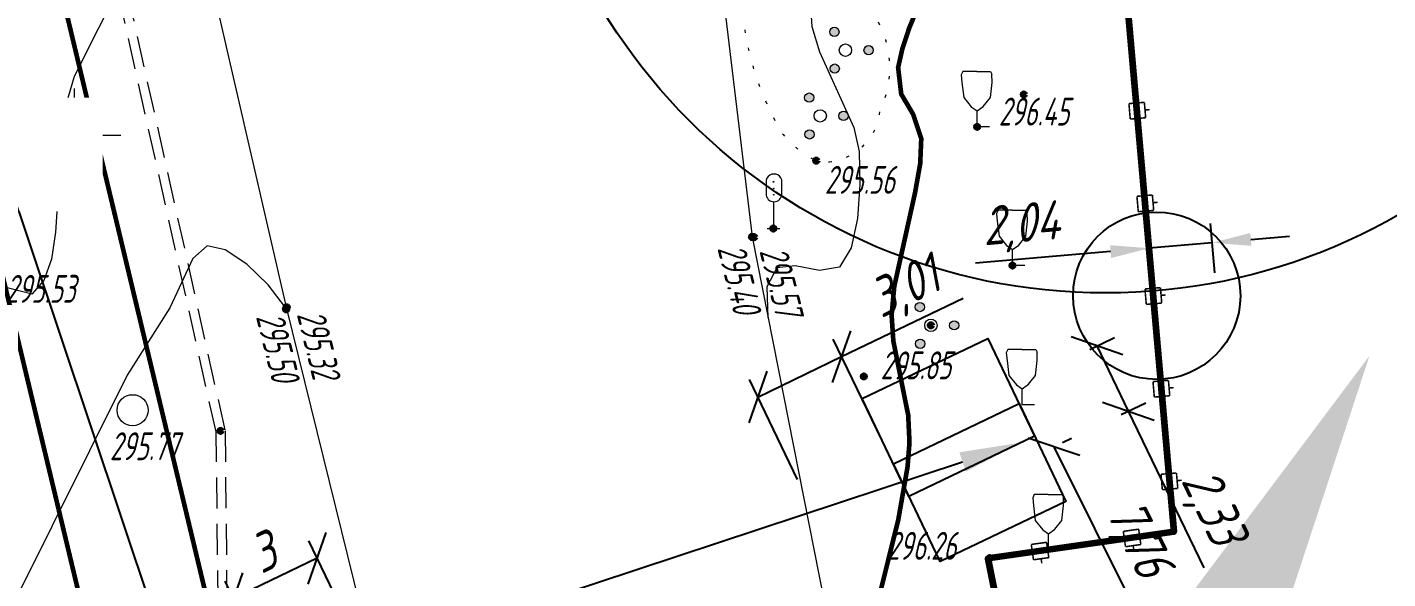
# Model space of a CAD drawing. Header units: metres. Extents: x 0 to 3282, y 0 to 1671.
# Drawn here: x 2087.04 to 2130.94, y 1331.11 to 1348.9 of the extents above; entities that cross this region are included whole.
import ezdxf
from ezdxf import colors
from ezdxf.entities.mleader import LeaderData, LeaderLine
from ezdxf.math import Vec2, Vec3

# ---------------------------------------------------------------- set-up
doc = ezdxf.new("R2010")
doc.units = ezdxf.units.M
doc.linetypes.add('71100000a', pattern=[1, 0, -1])
doc.linetypes.add('DASHEDX2', pattern=[1.5, 1, -0.5])
for name, color, linetype, lineweight, transparency in [('31252100', 7, 'Continuous', 18, 0.65), ('62143700', 7, 'Continuous', 18, 0.65), ('71100000', 7, 'Continuous', 18, 0.65), ('71133200', 7, 'Continuous', 18, 0.65), ('71211000', 7, 'Continuous', 18, 0.65), ('82212100', 7, 'Continuous', 18, 0.65), ('GEO_POINTS', 7, 'Continuous', 18, 0.65), ('Grid', 7, 'Continuous', 18, 0.65), ('Otm', 7, 'Continuous', 18, 0.65), ('R_Поверхность4_CNT-MAJ', 7, 'Continuous', 18, 0.65), ('R_Поверхность4_CNT-MIN', 7, 'Continuous', 18, 0.65), ('R_Поверхность5_CNT-MIN', 7, 'Continuous', 18, 0.65), ('Sit', 7, 'Continuous', 18, 0.65)]:
    doc.layers.add(name, color=color, linetype=linetype, lineweight=lineweight, transparency=transparency)
doc.layers.add('НВ текст', color=213, linetype='Continuous', lineweight=13)
doc.layers.add('Сети_К2.Метки', color=30, linetype='Continuous', lineweight=9)
doc.styles.add('eskd', font='ESKD1.shx', dxfattribs={"width": 1.2, "oblique": 15})
doc.styles.get("Standard").update_dxf_attribs({"font": 'GOST_0.TTF', "oblique": 15})
doc.linetypes.add('ПОДЗ_ЛИНИИ_СВЯЗИ', pattern='A,4.8,-0.2,[133,ltypeshp.shx,S=0.2,R=0,X=-0.2,Y=0],-0.2,4.8,-2', length=12)
doc.dimstyles.new('ISO-25', dxfattribs={"dimtxt": 2.5, "dimasz": 2.5, "dimexe": 1.25, "dimexo": 0.625, "dimtad": 1, "dimtxsty": 'Standard', "dimcen": 2.5, "dimadec": 0, "dimazin": 0, "dimtfac": 1, "dimtmove": 0, "dimatfit": 3, "dimfxl": 1, "dimarcsym": 0})
picture_1 = doc.add_image_def('image1.png', size_in_pixel=(630, 728))

# ---------------------------------------------------------------- blocks, each defined once
blk = doc.blocks.new('71133200')
for p, q in [((-0.924145, 3.560442), (-1.024145, 3.360442)), ((-0.024145, 3.560442), (-0.924145, 3.560442)), ((-0.024145, 3.560442), (0.875855, 3.560442)), ((0.875855, 3.560442), (0.958164, 3.395824)), ((-1.024145, 3.360442), (-0.977382, 2.864397)), ((-0.977382, 2.864397), (-0.861899, 1.88241)), ((0.861899, 1.88241), (0.975974, 2.864397)), ((0.975974, 2.864397), (0.958164, 3.395824)), ((-0.861899, 1.88241), (-0.374616, 1.28565)), ((0.401375, 1.321765), (0.861899, 1.88241)), ((-0.374616, 1.28565), (0, 1.039723)), ((0, 1.039723), (0.401375, 1.321765)), ((0, 0), (0, 1.039723)), ((0.8, 0), (0, 0))]:
    blk.add_line(p, q)
at = {"style": 'eskd', "oblique": 14.99997778}
blk.add_attdef('Z', (1.873004, -0.239356), '', height=2, dxfattribs=at)
blk = doc.blocks.new('62143700')
for p, q in [((0, 1.726), (0, 0)), ((-0.39, 0), (0.41, 0))]:
    blk.add_line(p, q)
for points in [[(0.55, 2.24), (0.55, 3.01, 1.009478), (-0.48, 2.98, 0.98)], [(-0.48, 2.98), (-0.48, 2.24, 1), (0.55, 2.24, -0.02)]]:
    blk.add_lwpolyline(points, format="xyb")
for centre in [(0, 3.01), (0.02, 2.58), (0.02, 2.18)]:
    blk.add_circle(centre, 0.02)
at = {"style": 'eskd', "oblique": 14.99998}
blk.add_attdef('Z', (1.024, -0.164), '', height=2, dxfattribs=at)
blk = doc.blocks.new('31252100a')
blk.add_circle((0, 0), 1)
blk = doc.blocks.new('71211000')
at = {"linetype": 'Continuous'}
h = blk.add_hatch(color=256, dxfattribs=at)
h.paths.add_polyline_path([(-0.39, -1.19, 1), (-0.99, -1.19, 1)])
h.paths.add_polyline_path([(-0.41, 1.18, 1), (-1.01, 1.18, 1)])
h.paths.add_polyline_path([(1.2, 0, 1), (1.8, 0, 1)])
for centre, radius in [((-0.71, 1.18), 0.3), ((0, 0), 0.4), ((1.5, 0), 0.3), ((-0.69, -1.19), 0.3)]:
    blk.add_circle(centre, radius)
blk = doc.blocks.new('GRID')
at = {"layer": 'Grid', "color": 104}
blk.add_line((-1.5, 0), (1.5, 0), dxfattribs=at)
for points in [[(0, 0), (0, 1.5)], [(0, 0), (0, -1.5)]]:
    blk.add_lwpolyline(points, dxfattribs=at)
blk = doc.blocks.new('*U92')
at = {"layer": '82212100', "linetype": 'Continuous', "ltscale": 0.5}
for points in [[(5192534.298, 4968950.809, 1), (5192534.302, 4968950.759, 1)], [(5192534.557, 4968947.82, 1), (5192534.561, 4968947.77, 1)], [(5192534.816, 4968944.832, 1), (5192534.82, 4968944.782, 1)], [(5192535.075, 4968941.843, 1), (5192535.079, 4968941.793, 1)], [(5192535.334, 4968938.854, 1), (5192535.338, 4968938.804, 1)], [(5192534.157, 4968937.007, 1), (5192534.107, 4968937, 1)], [(5192531.187, 4968936.584, 1), (5192531.137, 4968936.577, 1)]]:
    blk.add_hatch(color=256, dxfattribs=at).paths.add_polyline_path(points, flags=0)
for points in [[(5192534.279, 4968951.033, 0.1, 0.1, 0), (5192534.063, 4968953.524, 0.1, 0.1, 0)], [(5192534.538, 4968948.044, 0.1, 0.1, 0), (5192534.322, 4968950.535, 0.1, 0.1, 0)], [(5192534.797, 4968945.056, 0.1, 0.1, 0), (5192534.581, 4968947.546, 0.1, 0.1, 0)], [(5192535.056, 4968942.067, 0.1, 0.1, 0), (5192534.84, 4968944.558, 0.1, 0.1, 0)], [(5192535.315, 4968939.078, 0.1, 0.1, 0), (5192535.099, 4968941.569, 0.1, 0.1, 0)], [(5192534.38, 4968937.038, 0.1, 0.1, 0), (5192535.478, 4968937.194, 0.1, 0.1, 0), (5192535.358, 4968938.58, 0, 0, 0)], [(5192531.409, 4968936.616, 0.1, 0.1, 0), (5192533.885, 4968936.968, 0.1, 0.1, 0)], [(5192529.753, 4968935.261, 0.1, 0.1, 0), (5192529.538, 4968936.35, 0.1, 0.1, 0), (5192530.914, 4968936.546, 0, 0, 0)]]:
    blk.add_lwpolyline(points, format="xyseb", dxfattribs=at)
at = {"layer": '82212100', "linetype": 'Continuous', "ltscale": 0.5, "const_width": 0.05}
for points in [[(5192534.03, 4968951.012), (5192534.528, 4968951.055)], [(5192534.073, 4968950.514), (5192534.03, 4968951.012)], [(5192534.528, 4968951.055), (5192534.571, 4968950.557)], [(5192534.549, 4968950.806), (5192534.699, 4968950.819)], [(5192534.571, 4968950.557), (5192534.073, 4968950.514)], [(5192534.289, 4968948.023), (5192534.787, 4968948.066)], [(5192534.332, 4968947.525), (5192534.289, 4968948.023)], [(5192534.787, 4968948.066), (5192534.83, 4968947.568)], [(5192534.808, 4968947.817), (5192534.958, 4968947.83)], [(5192534.83, 4968947.568), (5192534.332, 4968947.525)], [(5192534.548, 4968945.034), (5192535.046, 4968945.077)], [(5192534.591, 4968944.536), (5192534.548, 4968945.034)], [(5192535.046, 4968945.077), (5192535.089, 4968944.579)], [(5192535.067, 4968944.828), (5192535.217, 4968944.841)], [(5192535.089, 4968944.579), (5192534.591, 4968944.536)], [(5192534.807, 4968942.045), (5192535.305, 4968942.088)], [(5192534.85, 4968941.547), (5192534.807, 4968942.045)], [(5192535.305, 4968942.088), (5192535.348, 4968941.59)], [(5192535.348, 4968941.59), (5192534.85, 4968941.547)], [(5192535.326, 4968941.839), (5192535.476, 4968941.852)], [(5192535.066, 4968939.056), (5192535.564, 4968939.1)], [(5192535.109, 4968938.558), (5192535.066, 4968939.056)], [(5192535.564, 4968939.1), (5192535.607, 4968938.602)], [(5192535.607, 4968938.602), (5192535.109, 4968938.558)], [(5192535.585, 4968938.851), (5192535.735, 4968938.864)], [(5192533.849, 4968937.215), (5192534.344, 4968937.286)], [(5192533.92, 4968936.72), (5192533.849, 4968937.215)], [(5192534.344, 4968937.286), (5192534.415, 4968936.791)], [(5192530.879, 4968936.793), (5192531.374, 4968936.863)], [(5192530.95, 4968936.298), (5192530.879, 4968936.793)], [(5192531.374, 4968936.863), (5192531.445, 4968936.368)], [(5192534.415, 4968936.791), (5192533.92, 4968936.72)], [(5192534.167, 4968936.756), (5192534.188, 4968936.607)], [(5192531.445, 4968936.368), (5192530.95, 4968936.298)], [(5192531.197, 4968936.333), (5192531.218, 4968936.185)]]:
    blk.add_lwpolyline(points, dxfattribs=at)
blk = doc.blocks.new('*D97')
at = {"layer": 'Defpoints', "color": 0, "transparency": 16777216}
for p in [(2123.244, 1341.77), (2125.391, 1340.662), (2123.355, 1340.486)]:
    blk.add_point(p, dxfattribs=at)
at = {"layer": 'Сети_К2.Метки', "color": 0, "lineweight": -2, "transparency": 16777216}
for p, q in [((2123.328, 1340.797), (2123.19, 1342.392)), ((2125.364, 1340.974), (2125.225, 1342.569)), ((2125.279, 1341.946), (2123.244, 1341.77)), ((2126.525, 1342.054), (2127.77, 1342.162)), ((2121.998, 1341.662), (2117.64, 1341.284))]:
    blk.add_line(p, q, dxfattribs=at)
at = {"layer": 'Сети_К2.Метки', "color": 0, "transparency": 16777216}
for points in [[(2126.507, 1342.262), (2126.543, 1341.846), (2125.279, 1341.946)], [(2121.98, 1341.869), (2122.016, 1341.454), (2123.244, 1341.77)]]:
    blk.add_solid(points, dxfattribs=at)
at = {"layer": 'Сети_К2.Метки', "color": 0, "lineweight": -2, "transparency": 16777216, "insert": (2119.107, 1342.446), "char_height": 1.25, "attachment_point": 5, "rotation": 4.9528}
blk.add_mtext('2,04', dxfattribs=at)
blk = doc.blocks.new('_Oblique')
at = {"color": 0, "linetype": 'ByBlock', "lineweight": -2}
blk.add_line((-0.5, -0.5), (0.5, 0.5), dxfattribs=at)
blk = doc.blocks.new('*D130')
at = {"color": 0, "lineweight": -2, "transparency": 16777216}
for p, q in [((2121.324, 1338.505), (2122.12, 1338.889)), ((2121.557, 1338.618), (2122.57, 1336.515)), ((2122.337, 1336.403), (2123.133, 1336.787)), ((2122.57, 1336.515), (2125.005, 1331.458))]:
    blk.add_line(p, q, dxfattribs=at)
at = {"layer": 'Defpoints', "color": 0, "transparency": 16777216}
for p in [(2121.043, 1338.37), (2121.557, 1338.618), (2122.055, 1336.268)]:
    blk.add_point(p, dxfattribs=at)
at = {"color": 0, "lineweight": -2, "transparency": 16777216, "xscale": 1.25, "yscale": 1.25, "zscale": 1.25}
for p, rotation in [((2121.557, 1338.618), 115.717414046647), ((2122.57, 1336.515), 295.717414046647)]:
    blk.add_blockref('_Oblique', p, dxfattribs=dict(at, rotation=rotation))
at = {"color": 0, "transparency": 16777216, "insert": (2125.223, 1333.384), "char_height": 1.25, "attachment_point": 5, "rotation": 295.7174}
blk.add_mtext('2,33', dxfattribs=at)
blk = doc.blocks.new('*D167')
at = {"color": 0, "lineweight": -2, "transparency": 16777216}
for p, q in [((2123.637, 1328.419), (2120.172, 1335.36)), ((2120.451, 1335.5), (2120.731, 1335.64)), ((2123.917, 1328.558), (2124.196, 1328.698))]:
    blk.add_line(p, q, dxfattribs=at)
at = {"layer": 'Defpoints', "color": 0, "transparency": 16777216}
for p in [(2120.172, 1335.36), (2120.172, 1335.36), (2123.637, 1328.419)]:
    blk.add_point(p, dxfattribs=at)
at = {"color": 0, "lineweight": -2, "transparency": 16777216, "xscale": 1.25, "yscale": 1.25, "zscale": 1.25}
for p, rotation in [((2120.172, 1335.36), 116.5278110175892), ((2123.637, 1328.419), 296.5278110175892)]:
    blk.add_blockref('_Oblique', p, dxfattribs=dict(at, rotation=rotation))
at = {"color": 0, "transparency": 16777216, "insert": (2122.827, 1332.35), "char_height": 1.25, "attachment_point": 5, "rotation": 296.5278}
blk.add_mtext('7,76', dxfattribs=at)
blk = doc.blocks.new('*D179')
at = {"color": 0, "lineweight": -2, "transparency": 16777216}
for p, q in [((2113.319, 1338.274), (2117.241, 1340.162)), ((2114.6, 1335.614), (2113.048, 1338.837)), ((2110.611, 1336.969), (2113.319, 1338.274)), ((2111.892, 1334.309), (2110.34, 1337.532))]:
    blk.add_line(p, q, dxfattribs=at)
at = {"layer": 'Defpoints', "color": 0, "transparency": 16777216}
for p in [(2113.319, 1338.274), (2114.736, 1335.332), (2112.028, 1334.028)]:
    blk.add_point(p, dxfattribs=at)
at = {"color": 0, "lineweight": -2, "transparency": 16777216, "xscale": 1.25, "yscale": 1.25, "zscale": 1.25}
for p, rotation in [((2113.319, 1338.274), 25.71741404582043), ((2110.611, 1336.969), 205.7174140458204)]:
    blk.add_blockref('_Oblique', p, dxfattribs=dict(at, rotation=rotation))
at = {"color": 0, "transparency": 16777216, "insert": (2115.396, 1340.418), "char_height": 1.25, "attachment_point": 5, "rotation": 25.7174}
blk.add_mtext('3,01', dxfattribs=at)
blk = doc.blocks.new('*D180')
at = {"color": 0, "lineweight": -2, "transparency": 16777216}
for p, q in [((2098.32, 1327.772), (2096.123, 1332.334)), ((2096.394, 1331.771), (2093.691, 1330.469)), ((2095.617, 1326.471), (2093.42, 1331.032))]:
    blk.add_line(p, q, dxfattribs=at)
at = {"layer": 'Defpoints', "color": 0, "transparency": 16777216}
for p in [(2093.691, 1330.469), (2098.456, 1327.491), (2095.753, 1326.189)]:
    blk.add_point(p, dxfattribs=at)
at = {"color": 0, "lineweight": -2, "transparency": 16777216, "xscale": 1.25, "yscale": 1.25, "zscale": 1.25}
for p, rotation in [((2096.394, 1331.771), 25.71741404663183), ((2093.691, 1330.469), 205.7174140466318)]:
    blk.add_blockref('_Oblique', p, dxfattribs=dict(at, rotation=rotation))
at = {"color": 0, "transparency": 16777216, "insert": (2094.636, 1331.965), "char_height": 1.25, "attachment_point": 5, "rotation": 25.7174}
blk.add_mtext('3', dxfattribs=at)

msp = doc.modelspace()

# ---------------------------------------------------------------- linework, layer by layer
at = {"color": 192, "linetype": 'ПОДЗ_ЛИНИИ_СВЯЗИ', "lineweight": 60, "ltscale": 0.4, "const_width": 0.15, "elevation": 294.927, "flags": 128}
msp.add_lwpolyline([(2082.815, 1374.643), (2087.359, 1353.294), (2107.579, 1268.983), (2112.6, 1247.681)], dxfattribs=at)
at = {"color": 192, "linetype": 'ПОДЗ_ЛИНИИ_СВЯЗИ', "lineweight": 60, "ltscale": 0.4, "const_width": 0.15, "flags": 128}
msp.add_lwpolyline([(2078.904, 1373.881), (2083.448, 1352.533), (2103.668, 1268.222), (2108.69, 1246.919)], dxfattribs=at)
msp.add_lwpolyline([(2113.976, 1336.922), (2118.035, 1338.863), (2119.545, 1335.706), (2115.486, 1333.764)], close=True)
for centre, radius in [((2121.833, 1359.326), 19), ((2123.487, 1340.238), 2.7)]:
    msp.add_circle(centre, radius)
at = {"layer": '71100000', "linetype": '71100000a', "ltscale": 0.5, "elevation": 295.156, "flags": 128}
msp.add_lwpolyline([(2110.344, 1351.2, 0.101262), (2110.212, 1348.649, 0.092225), (2111.426, 1345.436, 0.102636), (2112.497, 1344.595, 0.17476), (2113.464, 1344.707, 0.282965), (2114.551, 1346.206, 0.27822), (2114.279, 1349.434, 0.365399), (2110.344, 1351.2, -7.364378)], format="xyb", dxfattribs=at)
at = {"layer": 'GEO_POINTS', "lineweight": 60}
for centre in [(2119.2, 1346.731, 296.294), (2117.689, 1345.686, 296.448), (2112.497, 1344.595, 295.561), (2111.114, 1342.407, 295.586), (2110.427, 1342.133, 295.405), (2110.496, 1342.127, 295.572), (2118.831, 1341.213, 296.04), (2095.391, 1339.799, 295.505), (2095.407, 1339.868, 295.319), (2116.199, 1339.283, 296.097), (2114.033, 1337.634, 295.854), (2093.274, 1335.879, 295.766), (2118.097, 1331.772, 296.256)]:
    msp.add_circle(centre, 0.06, dxfattribs=at)
at = {"layer": 'R_Поверхность4_CNT-MAJ', "color": 32, "const_width": 0.15, "elevation": 296, "flags": 128}
msp.add_lwpolyline([(2121.196, 1357.535), (2118.552, 1354.113), (2117.203, 1352.129), (2116.185, 1350.381), (2115.8, 1349.597), (2115.498, 1348.871), (2115.278, 1348.205), (2115.141, 1347.599), (2115.241, 1346.742), (2115.626, 1346.089), (2115.888, 1345.308), (2115.854, 1344.502), (2115.69, 1343.573), (2115.017, 1340.539), (2114.931, 1339.612), (2114.988, 1338.766), (2115.466, 1336.387), (2115.508, 1335.506), (2115.445, 1334.715), (2115.144, 1333.001), (2113.54, 1326.567)], dxfattribs=at)
at = {"layer": 'R_Поверхность4_CNT-MIN', "color": 32, "elevation": 295.5, "flags": 128}
msp.add_lwpolyline([(2114.656, 1359.151), (2114.494, 1358.519), (2114.696, 1357.679), (2115.264, 1355.728), (2115.387, 1354.797), (2115.06, 1353.956), (2114.487, 1353.117), (2113.117, 1351.433), (2112.576, 1350.586), (2112.3, 1349.731), (2112.351, 1348.925), (2112.602, 1348.106), (2113.711, 1345.662), (2113.88, 1344.886), (2113.91, 1343.826), (2113.835, 1342.732), (2113.626, 1341.784), (2113.254, 1341.162), (2112.609, 1341.053), (2111.814, 1341.201), (2111.222, 1341.142), (2110.899, 1340.524), (2110.941, 1339.529)], dxfattribs=at)
at = {"layer": 'R_Поверхность5_CNT-MIN', "color": 32, "flags": 128}
for points, elevation in [([(2092.282, 1352.9), (2091.857, 1352.744), (2091.326, 1352.214), (2090.731, 1351.408), (2090.115, 1350.419), (2088.555, 1347.307), (2088.297, 1346.426), (2088.151, 1345.421), (2087.95, 1342.288), (2087.816, 1341.412), (2087.576, 1340.725), (2087.187, 1340.289), (2084.836, 1340.895)], 295), ([(2095.376, 1339.861), (2094.81, 1340.592), (2094.119, 1341.258), (2093.425, 1341.723), (2092.845, 1341.849), (2092.378, 1341.434), (2091.637, 1339.844), (2090.257, 1337.68), (2069.663, 1296.334), (2066.267, 1285.775), (2065.417, 1284.09), (2064.309, 1282.486), (2063.187, 1281.259), (2061.878, 1280.091), (2060.414, 1278.973), (2057.132, 1276.847), (2046.584, 1270.69), (2039.698, 1265.741), (2038.101, 1263.774), (2037.526, 1263.174), (2036.891, 1262.654), (2036.109, 1262.294), (2034.312, 1261.886)], 295.5)]:
    msp.add_lwpolyline(points, dxfattribs=dict(at, elevation=elevation))
at = {"layer": 'Sit', "flags": 128}
for points, elevation in [([(2107.963, 1376.334), (2108.206, 1366.15), (2108.457, 1358.479), (2110.427, 1342.133), (2113.255, 1327.811), (2116.622, 1313.129), (2120.377, 1297.18), (2123.491, 1284.086), (2126.35, 1272.084), (2128.519, 1262.524)], 294.432), ([(2114.311, 1260.897), (2110.2, 1278.015), (2106.683, 1292.368), (2105.644, 1296.976), (2102.793, 1309.326), (2099.368, 1323.787), (2095.407, 1339.868), (2092.077, 1354.303), (2088.958, 1367.566), (2088.131, 1372.001)], 298.209)]:
    msp.add_lwpolyline(points, dxfattribs=dict(at, elevation=elevation))
at = {"layer": 'Sit', "linetype": 'DASHEDX2', "elevation": 295.766, "flags": 128}
for points in [[(2093.128, 1335.847), (2088.336, 1357.371)], [(2093.421, 1335.912), (2088.629, 1357.436)], [(2093.124, 1335.878), (2093.205, 1328.228), (2092.304, 1319.683), (2099.592, 1283.753), (2104.436, 1253.51)], [(2093.424, 1335.881), (2093.505, 1328.214), (2092.607, 1319.697), (2099.887, 1283.807), (2104.73, 1253.569)]]:
    msp.add_lwpolyline(points, dxfattribs=at)

# ---------------------------------------------------------------- block references
at = {"layer": '31252100', "color": 7, "xscale": 0.5, "yscale": 0.5, "zscale": 0.5}
msp.add_blockref('31252100a', (2090.435, 1336.546), dxfattribs=at)
at = {"layer": '62143700', "color": 7, "xscale": 0.5, "yscale": 0.5, "zscale": 0.5, "rotation": 359.8325519239484}
msp.add_blockref('62143700', (2111.114, 1342.407, 295.586), dxfattribs=at)
at = {"layer": '71133200', "color": 7, "xscale": 0.5, "yscale": 0.5, "zscale": 0.5}
for p in [(2117.689, 1345.686, 296.448), (2118.831, 1341.213, 296.04), (2119.145, 1336.719), (2119.995, 1332.042)]:
    msp.add_blockref('71133200', p, dxfattribs=at)
at = {"layer": '71211000', "color": 7, "xscale": 0.5, "yscale": 0.5, "zscale": 0.5}
for p in [(2113.439, 1348.158), (2112.628, 1346.038), (2116.199, 1339.283, 296.097)]:
    msp.add_blockref('71211000', p, dxfattribs=at)
at = {"layer": '82212100', "color": 7}
msp.add_blockref('*U92', (-5190411.441, -4967604.578), dxfattribs=at)
at = {"layer": 'Grid', "color": 7, "linetype": 'Continuous'}
msp.add_blockref('GRID', (2088.559, 1345.422), dxfattribs=at)

# ---------------------------------------------------------------- texts
at = {"layer": 'Otm', "oblique": 13, "width": 0.8}
for s, p in [('296.45', (2118.389, 1345.728, 296.448)), ('295.56', (2112.775, 1343.526, 295.561)), ('295.53', (2086.344, 1340.009, 295.526)), ('295.85', (2114.574, 1337.542, 295.854)), ('295.77', (2089.703, 1334.933, 295.766)), ('296.26', (2114.787, 1331.721, 296.256))]:
    msp.add_text(s, height=0.9, dxfattribs=at).set_placement(p)
for s, rotation, p in [('295.40', 283.8966, (2109.305, 1341.769, 295.405)), ('295.57', 283.8966, (2110.663, 1341.681, 295.572)), ('295.50', 283.8394, (2094.414, 1339.561, 295.505)), ('295.32', 283.8394, (2095.731, 1339.639, 295.319))]:
    msp.add_text(s, height=0.9, rotation=rotation, dxfattribs=at).set_placement(p)

# ---------------------------------------------------------------- dimensions: what is measured, and where the dimension line sits
dim = msp.add_linear_dim(base=(2121.557, 1338.618), p1=(2122.055, 1336.268), p2=(2121.043, 1338.37), angle=115.7174, dimstyle='ISO-25', override={"dimscale": 0.5, "dimblk1": 'Oblique', "dimblk2": 'Oblique', "dimsah": 1})
dim.commit()
dim.dimension.update_dxf_attribs({"geometry": '*D130', "text_midpoint": (2124.294, 1332.936), "dimtype": 161})
at = {"layer": 'Сети_К2.Метки', "color": 7, "lineweight": -2}
dim = msp.add_aligned_dim(p1=(2125.391, 1340.662), p2=(2123.355, 1340.486), distance=-1.289, dimstyle='ISO-25', override={"dimscale": 0.5, "dimsah": 1}, dxfattribs=at)
dim.commit()
dim.dimension.update_dxf_attribs({"geometry": '*D97', "text_midpoint": (2119.107, 1342.446)})

# ---------------------------------------------------------------- pictures from other files: only their frames are drawn
image = msp.add_image(picture_1, insert=(1887.613, 1279.375, 287.326), size_in_units=(256.833, 296.785), rotation=1.5196, dxfattribs=dict(fade=50))
image.dxf.flags = 15

# ---------------------------------------------------------------- next in the draw order: leaders
at = {"layer": 'НВ текст', "color": 0, "ltscale": 100}
ml = msp.add_multileader_mtext('Standard', dxfattribs=at)
ml.set_content('Рабочий котлован 4,5х6,0*\\P(размеры уточняются после выбора оборудования)')
ml.set_leader_properties()
ml.build(insert=Vec2(0, 0))
ml.multileader.update_dxf_attribs({"has_dogleg": 0, "text_left_attachment_type": 6, "text_right_attachment_type": 6, "dogleg_length": 1, "arrow_head_size": 2})
ctx = ml.context
ctx.base_point, ctx.char_height, ctx.arrow_head_size, ctx.landing_gap_size, ctx.plane_origin = Vec3(2058.462, 1344.847, 295.44), 1, 2, 1, Vec3(10417.939, -5606.229, 295.44)
ctx.left_attachment, ctx.right_attachment, ctx.text_align_type = 6, 6, 1
notes = []
notes.append((ctx, [(0, (1, 1, 0), (2087.132, 1344.847, 295.44), (-1, 0), 1, [(1, [(2119.12, 1335.502, 295.44), (2092.251, 1326.624, 295.44)], 0, [])])]))
ctx.mtext.insert, ctx.mtext.width, ctx.mtext.defined_height, ctx.mtext.alignment, ctx.mtext.flow_direction = Vec3(2072.297, 1346.132, 295.44), 33.3424, 4.033, 2, 5
ctx.mtext.has_bg_fill, ctx.mtext.bg_color, ctx.mtext.bg_scale_factor, ctx.mtext.bg_transparency, ctx.mtext.use_window_bg_color = 1, -1027028792, 1.5, 0, 1
for ctx, leaders in notes:
    for number, flags, end, landing, length, lines in leaders:
        leader = LeaderData()
        leader.index, (leader.has_last_leader_line, leader.has_dogleg_vector, leader.attachment_direction) = number, flags
        leader.last_leader_point, leader.dogleg_vector, leader.dogleg_length = Vec3(end), Vec3(landing), length
        for number, points, colour, breaks in lines:
            line = LeaderLine()
            line.index, line.vertices, line.color, line.breaks = number, Vec3.list(points), colors.encode_raw_color(colour), breaks
            leader.lines.append(line)
        ctx.leaders.append(leader)

# ---------------------------------------------------------------- next in the draw order: linework, layer by layer
at = {"color": 1, "lineweight": 106}
msp.add_lwpolyline([(2183.42, 1369.27), (2121.68, 1359.307), (2124.037, 1332.617), (2118.037, 1331.764), (2128.059, 1281.825), (2135.375, 1262.218)], dxfattribs=at)
msp.add_lwpolyline([(2114.988, 1334.82), (2119.048, 1336.761), (2120.558, 1333.604), (2116.498, 1331.662)], close=True)

# ---------------------------------------------------------------- next in the draw order: dimensions: what is measured, and where the dimension line sits
for p1, p2, distance, picture, middle in [((2112.028, 1334.028), (2114.736, 1335.332), 3.265, '*D179', (2115.396, 1340.418)), ((2123.637, 1328.419), (2120.172, 1335.36), 0, '*D167', (2122.827, 1332.35)), ((2098.456, 1327.491), (2095.753, 1326.189), -4.751, '*D180', (2094.636, 1331.965))]:
    dim = msp.add_aligned_dim(p1=p1, p2=p2, distance=distance, dimstyle='ISO-25', override={"dimscale": 0.5, "dimblk1": 'Oblique', "dimblk2": 'Oblique', "dimsah": 1})
    dim.commit()
    dim.dimension.update_dxf_attribs({"geometry": picture, "text_midpoint": middle})

# ---------------------------------------------------------------- next in the draw order: leaders
at = {"layer": 'НВ текст', "color": 1, "ltscale": 100}
ml = msp.add_multileader_mtext('Standard', dxfattribs=at)
ml.set_content('Начало\\Pтрассы\\PК2', color=1)
ml.set_leader_properties()
ml.build(insert=Vec2(0, 0))
ml.multileader.update_dxf_attribs({"has_dogleg": 0, "text_left_attachment_type": 6, "text_right_attachment_type": 6, "dogleg_length": 1, "arrow_head_size": 10, "scale": 5})
ctx = ml.context
ctx.base_point, ctx.scale, ctx.char_height, ctx.arrow_head_size, ctx.landing_gap_size, ctx.plane_origin = Vec3(2064.984, 1268.131, 0.94), 5, 5, 10, 5, Vec3(10442.825, -5577.827, 0.94)
ctx.left_attachment, ctx.right_attachment, ctx.text_align_type = 6, 6, 1
notes = []
notes.append((ctx, [(0, (1, 1, 0), (2098.798, 1268.131, 0.94), (-1, 0), 5, [(1, [(2130.353, 1338.302, 0.94)], 0, [])])]))
ctx.mtext.insert, ctx.mtext.width, ctx.mtext.defined_height, ctx.mtext.alignment, ctx.mtext.flow_direction = Vec3(2079.391, 1274.131, 0.94), 17.84901, 11.041, 2, 5
ctx.mtext.has_bg_fill, ctx.mtext.bg_color, ctx.mtext.bg_scale_factor, ctx.mtext.bg_transparency, ctx.mtext.use_window_bg_color = 1, -1027028792, 1.5, 0, 1
for ctx, leaders in notes:
    for number, flags, end, landing, length, lines in leaders:
        leader = LeaderData()
        leader.index, (leader.has_last_leader_line, leader.has_dogleg_vector, leader.attachment_direction) = number, flags
        leader.last_leader_point, leader.dogleg_vector, leader.dogleg_length = Vec3(end), Vec3(landing), length
        for number, points, colour, breaks in lines:
            line = LeaderLine()
            line.index, line.vertices, line.color, line.breaks = number, Vec3.list(points), colors.encode_raw_color(colour), breaks
            leader.lines.append(line)
        ctx.leaders.append(leader)

doc.saveas('drawing.dxf')
